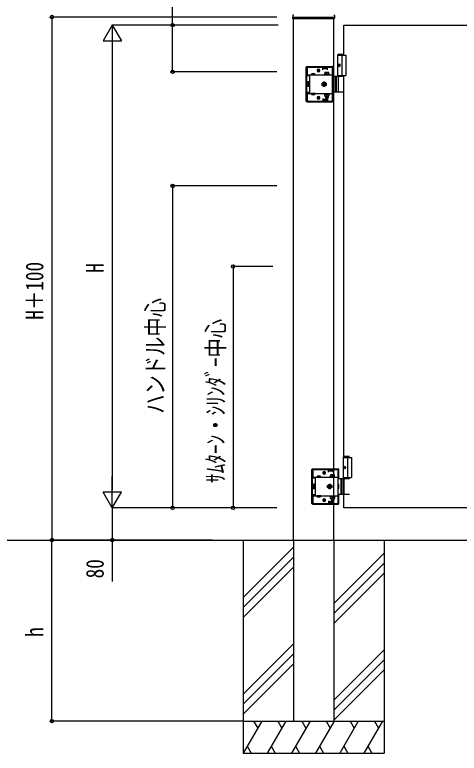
# Model space of a CAD drawing. Units: millimetres, scale not verified. Extents: x -4205 to 4205, y -2970 to 2970.
# Drawn here: x 160 to 1264, y -198 to 1637 of the extents above; entities that cross this region are included whole.
import ezdxf
from ezdxf.enums import TextEntityAlignment as Align

# ---------------------------------------------------------------- set-up
doc = ezdxf.new("R2010")
doc.units = ezdxf.units.MM
doc.header["$LTSCALE"] = 12
doc.layers.add('0-4_YKK_A1', color=4, linetype='Continuous')
doc.layers.add('0-5_YKK_D', color=6, linetype='Continuous')
doc.styles.add('ＭＳ ゴシック', font='')
doc.styles.get('ＭＳ ゴシック').set_extended_font_data('MS Gothic')

msp = doc.modelspace()

# ---------------------------------------------------------------- linework, layer by layer
at = {"layer": '0-4_YKK_A1'}
for p, q in [((850.27, 1635.42), (849.92, 1628.76)), ((953.77, 1635.42), (954.12, 1628.76)), ((850.42, 1628.23), (953.62, 1628.23)), ((852.02, 1631.73), (852.02, 1628.23)), ((852.02, 331.73), (852.02, 1628.23)), ((952.02, 331.73), (952.02, 1628.23)), ((977.02, 1536.73), (977.02, 1611.73)), ((964.52, 1539.73), (962.52, 1537.73)), ((962.52, 1483.73), (962.52, 1537.73)), ((962.52, 1537.73), (977.02, 1537.73)), ((964.52, 1539.73), (977.02, 1539.73)), ((972.02, 1536.73), (972.02, 1486.73)), ((884.02, 1422.73), (884.02, 1506.73)), ((885.52, 1422.73), (885.52, 1506.73)), ((886.02, 1508.73), (949.02, 1508.73)), ((886.02, 1507.23), (949.02, 1507.23)), ((925.02, 1506.73), (889.02, 1506.73)), ((925.02, 1500.23), (925.02, 1506.73)), ((937.02, 1505.73), (925.02, 1505.73)), ((926.02, 1504.23), (926.02, 1507.23)), ((936.02, 1504.23), (936.02, 1507.23)), ((937.02, 1500.23), (937.02, 1506.73)), ((946.02, 1506.73), (937.02, 1506.73)), ((940.52, 1507.23), (940.52, 1508.73)), ((948.52, 1507.23), (948.52, 1508.73)), ((949.52, 1483.73), (949.52, 1506.73)), ((951.02, 1483.73), (951.02, 1506.73)), ((963.81, 1513.83), (963.22, 1513.83)), ((963.81, 1509.63), (963.22, 1509.63)), ((964.83, 1512.15), (964.24, 1512.15)), ((964.83, 1511.31), (964.24, 1511.31)), ((886.02, 1503.73), (886.02, 1485.43)), ((886.02, 1487.93), (949.02, 1487.93)), ((892.02, 1485.43), (892.02, 1487.93)), ((896.27, 1488.44), (896.27, 1487.93)), ((905.77, 1488.44), (896.27, 1488.44)), ((905.77, 1487.93), (896.27, 1487.93)), ((898.67, 1490.43), (899.87, 1487.96)), ((899.87, 1487.96), (901.02, 1487.35)), ((902.16, 1487.96), (901.02, 1487.35)), ((903.37, 1490.43), (902.16, 1487.96)), ((905.77, 1488.44), (905.77, 1487.93)), ((910.52, 1498.73), (918.52, 1498.73)), ((911.27, 1498.48), (911.27, 1498.98)), ((914.52, 1494.73), (914.52, 1502.73)), ((917.77, 1498.48), (917.77, 1498.98)), ((937.02, 1502.73), (925.02, 1502.73)), ((926.02, 1504.23), (936.02, 1504.23)), ((928.77, 1489.53), (928.77, 1487.93)), ((941.27, 1489.53), (928.77, 1489.53)), ((928.77, 1487.93), (941.27, 1487.93)), ((930.02, 1493.53), (930.02, 1489.53)), ((940.02, 1493.53), (930.02, 1493.53)), ((930.02, 1489.53), (940.02, 1489.53)), ((935.02, 1489.53), (935.02, 1493.1)), ((940.02, 1489.53), (940.02, 1493.53)), ((941.27, 1487.93), (941.27, 1489.53)), ((949.02, 1425.73), (949.02, 1503.73)), ((892.02, 1485.43), (886.02, 1485.43)), ((887.72, 1469.73), (888.17, 1470.5)), ((887.72, 1469.73), (887.72, 1459.73)), ((891.72, 1470.5), (888.17, 1470.5)), ((891.72, 1458.96), (891.72, 1470.5)), ((891.72, 1468.63), (892.02, 1468.63)), ((891.72, 1460.83), (891.72, 1468.63)), ((892.02, 1485.43), (892.02, 1444.03)), ((923.02, 1467.62), (928.02, 1470.5)), ((928.02, 1470.5), (933.02, 1467.62)), ((952.02, 1483.73), (949.02, 1483.73)), ((949.52, 1485.43), (951.02, 1485.43)), ((977.02, 1483.73), (952.02, 1483.73)), ((956.02, 1483.73), (956.02, 1445.73)), ((958.52, 1483.73), (958.52, 1445.73)), ((962.52, 1486.73), (982.02, 1486.73)), ((964.21, 1447.23), (964.21, 1482.23)), ((977.02, 536.73), (977.02, 1486.73)), ((887.72, 1459.73), (888.17, 1458.96)), ((891.72, 1467.62), (888.17, 1467.62)), ((891.72, 1461.84), (888.17, 1461.84)), ((891.72, 1458.96), (888.17, 1458.96)), ((891.72, 1460.83), (892.02, 1460.83)), ((923.02, 1461.84), (923.02, 1467.62)), ((928.02, 1458.96), (923.02, 1461.84)), ((924.87, 1465.33), (926.11, 1465.33)), ((924.87, 1464.13), (924.87, 1465.33)), ((926.11, 1464.13), (924.87, 1464.13)), ((927.42, 1466.64), (927.42, 1467.88)), ((927.42, 1467.88), (928.62, 1467.88)), ((933.02, 1461.84), (928.02, 1458.96)), ((928.62, 1467.88), (928.62, 1466.64)), ((928.62, 1462.82), (928.62, 1461.58)), ((931.17, 1464.13), (929.93, 1464.13)), ((933.02, 1467.62), (933.02, 1461.84)), ((892.02, 1444.03), (886.02, 1444.03)), ((886.02, 1444.03), (886.02, 1425.73)), ((886.02, 1441.53), (949.02, 1441.53)), ((892.02, 1444.03), (892.02, 1441.53)), ((905.77, 1441.53), (896.27, 1441.53)), ((896.27, 1441.02), (896.27, 1441.53)), ((905.77, 1441.02), (896.27, 1441.02)), ((898.67, 1439.03), (899.87, 1441.5)), ((899.87, 1441.5), (901.02, 1442.11)), ((902.16, 1441.5), (901.02, 1442.11)), ((903.37, 1439.03), (902.16, 1441.5)), ((905.77, 1441.02), (905.77, 1441.53)), ((914.52, 1434.73), (914.52, 1426.73)), ((928.77, 1441.53), (941.27, 1441.53)), ((928.77, 1439.93), (928.77, 1441.53)), ((941.27, 1439.93), (928.77, 1439.93)), ((930.02, 1434.93), (930.02, 1439.93)), ((930.02, 1439.93), (940.02, 1439.93)), ((940.02, 1434.93), (930.02, 1434.93)), ((931.82, 1441.53), (931.82, 1439.93)), ((932.02, 1434.93), (932.02, 1430.53)), ((932.56, 1434.93), (932.56, 1429.99)), ((935.02, 1439.93), (935.02, 1435.36)), ((937.48, 1434.93), (937.48, 1429.99)), ((938.02, 1434.93), (938.02, 1430.53)), ((938.22, 1441.53), (938.22, 1439.93)), ((940.02, 1439.93), (940.02, 1434.93)), ((941.27, 1441.53), (941.27, 1439.93)), ((949.02, 1445.73), (952.02, 1445.73)), ((949.52, 1422.73), (949.52, 1445.73)), ((949.52, 1444.03), (951.02, 1444.03)), ((951.02, 1422.73), (951.02, 1445.73)), ((952.02, 1445.73), (977.02, 1445.73)), ((886.02, 1422.23), (949.02, 1422.23)), ((886.02, 1420.73), (949.02, 1420.73)), ((889.02, 1422.73), (925.02, 1422.73)), ((910.52, 1430.73), (918.52, 1430.73)), ((911.27, 1430.98), (911.27, 1430.48)), ((917.77, 1430.98), (917.77, 1430.48)), ((925.02, 1429.23), (925.02, 1422.73)), ((937.02, 1426.73), (925.02, 1426.73)), ((937.02, 1423.73), (925.02, 1423.73)), ((926.02, 1425.23), (926.02, 1422.23)), ((926.02, 1425.23), (936.02, 1425.23)), ((932.02, 1430.53), (933.02, 1429.53)), ((938.02, 1430.53), (932.02, 1430.53)), ((937.02, 1429.53), (933.02, 1429.53)), ((936.02, 1425.23), (936.02, 1422.23)), ((938.02, 1430.53), (937.02, 1429.53)), ((937.02, 1429.23), (937.02, 1422.73)), ((937.02, 1422.73), (946.02, 1422.73)), ((940.52, 1420.73), (940.52, 1422.23)), ((948.52, 1420.73), (948.52, 1422.23)), ((978.52, 539.73), (976.52, 537.73)), ((976.52, 483.73), (976.52, 537.73)), ((976.52, 537.73), (991.02, 537.73)), ((978.52, 539.73), (991.02, 539.73)), ((986.02, 536.73), (986.02, 486.73)), ((898.02, 422.73), (898.02, 506.73)), ((899.52, 422.73), (899.52, 506.73)), ((900.02, 508.73), (963.02, 508.73)), ((900.02, 507.23), (963.02, 507.23)), ((900.02, 503.73), (900.02, 485.43)), ((939.02, 506.73), (903.02, 506.73)), ((924.52, 498.73), (932.52, 498.73)), ((925.27, 498.48), (925.27, 498.98)), ((928.52, 494.73), (928.52, 502.73)), ((931.77, 498.48), (931.77, 498.98)), ((939.02, 500.23), (939.02, 506.73)), ((951.02, 505.73), (939.02, 505.73)), ((951.02, 502.73), (939.02, 502.73)), ((940.02, 504.23), (940.02, 507.23)), ((940.02, 504.23), (950.02, 504.23)), ((950.02, 504.23), (950.02, 507.23)), ((951.02, 500.23), (951.02, 506.73)), ((960.02, 506.73), (951.02, 506.73)), ((954.52, 507.23), (954.52, 508.73)), ((962.52, 507.23), (962.52, 508.73)), ((963.02, 425.73), (963.02, 503.73)), ((963.52, 483.73), (963.52, 506.73)), ((965.02, 483.73), (965.02, 506.73)), ((977.81, 513.83), (977.22, 513.83)), ((977.81, 509.63), (977.22, 509.63)), ((978.83, 512.15), (978.24, 512.15)), ((978.83, 511.31), (978.24, 511.31)), ((900.02, 487.93), (963.02, 487.93)), ((906.02, 485.43), (900.02, 485.43)), ((906.02, 485.43), (906.02, 487.93)), ((906.02, 485.43), (906.02, 444.03)), ((910.27, 488.44), (910.27, 487.93)), ((919.77, 488.44), (910.27, 488.44)), ((919.77, 487.93), (910.27, 487.93)), ((912.67, 490.43), (913.87, 487.96)), ((913.87, 487.96), (915.02, 487.35)), ((916.16, 487.96), (915.02, 487.35)), ((917.37, 490.43), (916.16, 487.96)), ((919.77, 488.44), (919.77, 487.93)), ((942.77, 489.53), (942.77, 487.93)), ((955.27, 489.53), (942.77, 489.53)), ((942.77, 487.93), (955.27, 487.93)), ((944.02, 493.53), (944.02, 489.53)), ((954.02, 493.53), (944.02, 493.53)), ((944.02, 489.53), (954.02, 489.53)), ((949.02, 489.53), (949.02, 493.1)), ((954.02, 489.53), (954.02, 493.53)), ((955.27, 487.93), (955.27, 489.53)), ((966.02, 483.73), (963.02, 483.73)), ((963.52, 485.43), (965.02, 485.43)), ((991.02, 483.73), (966.02, 483.73)), ((970.02, 483.73), (970.02, 445.73)), ((972.52, 483.73), (972.52, 445.73)), ((976.52, 486.73), (996.02, 486.73)), ((978.21, 447.23), (978.21, 482.23)), ((901.72, 469.73), (902.17, 470.5)), ((901.72, 469.73), (901.72, 459.73)), ((901.72, 459.73), (902.17, 458.96)), ((905.72, 470.5), (902.17, 470.5)), ((905.72, 467.62), (902.17, 467.62)), ((905.72, 461.84), (902.17, 461.84)), ((905.72, 458.96), (902.17, 458.96)), ((905.72, 458.96), (905.72, 470.5)), ((905.72, 468.63), (906.02, 468.63)), ((905.72, 460.83), (905.72, 468.63)), ((905.72, 460.83), (906.02, 460.83)), ((937.02, 467.62), (942.02, 470.5)), ((937.02, 461.84), (937.02, 467.62)), ((942.02, 458.96), (937.02, 461.84)), ((938.87, 465.33), (940.11, 465.33)), ((938.87, 464.13), (938.87, 465.33)), ((940.11, 464.13), (938.87, 464.13)), ((941.42, 466.64), (941.42, 467.88)), ((941.42, 467.88), (942.62, 467.88)), ((942.02, 470.5), (947.02, 467.62)), ((947.02, 461.84), (942.02, 458.96)), ((942.62, 467.88), (942.62, 466.64)), ((942.62, 462.82), (942.62, 461.58)), ((945.17, 464.13), (943.93, 464.13)), ((947.02, 467.62), (947.02, 461.84)), ((906.02, 444.03), (900.02, 444.03)), ((900.02, 444.03), (900.02, 425.73)), ((900.02, 441.53), (963.02, 441.53)), ((906.02, 444.03), (906.02, 441.53)), ((919.77, 441.53), (910.27, 441.53)), ((910.27, 441.02), (910.27, 441.53)), ((919.77, 441.02), (910.27, 441.02)), ((912.67, 439.03), (913.87, 441.5)), ((913.87, 441.5), (915.02, 442.11)), ((916.16, 441.5), (915.02, 442.11)), ((917.37, 439.03), (916.16, 441.5)), ((919.77, 441.02), (919.77, 441.53)), ((942.77, 441.53), (955.27, 441.53)), ((942.77, 439.93), (942.77, 441.53)), ((945.82, 441.53), (945.82, 439.93)), ((952.22, 441.53), (952.22, 439.93)), ((955.27, 441.53), (955.27, 439.93)), ((963.02, 445.73), (966.02, 445.73)), ((963.52, 422.73), (963.52, 445.73)), ((963.52, 444.03), (965.02, 444.03)), ((965.02, 422.73), (965.02, 445.73)), ((966.02, 445.73), (991.02, 445.73)), ((900.02, 422.23), (963.02, 422.23)), ((903.02, 422.73), (939.02, 422.73)), ((924.52, 430.73), (932.52, 430.73)), ((925.27, 430.98), (925.27, 430.48)), ((928.52, 434.73), (928.52, 426.73)), ((931.77, 430.98), (931.77, 430.48)), ((939.02, 429.23), (939.02, 422.73)), ((951.02, 426.73), (939.02, 426.73)), ((951.02, 423.73), (939.02, 423.73)), ((940.02, 425.23), (940.02, 422.23)), ((940.02, 425.23), (950.02, 425.23)), ((955.27, 439.93), (942.77, 439.93)), ((944.02, 434.93), (944.02, 439.93)), ((944.02, 439.93), (954.02, 439.93)), ((954.02, 434.93), (944.02, 434.93)), ((946.02, 434.93), (946.02, 430.53)), ((946.02, 430.53), (947.02, 429.53)), ((952.02, 430.53), (946.02, 430.53)), ((946.56, 434.93), (946.56, 429.99)), ((951.02, 429.53), (947.02, 429.53)), ((949.02, 439.93), (949.02, 435.36)), ((950.02, 425.23), (950.02, 422.23)), ((952.02, 430.53), (951.02, 429.53)), ((951.02, 429.23), (951.02, 422.73)), ((951.02, 422.73), (960.02, 422.73)), ((951.48, 434.93), (951.48, 429.99)), ((952.02, 434.93), (952.02, 430.53)), ((954.02, 439.93), (954.02, 434.93)), ((954.52, 420.73), (954.52, 422.23)), ((962.52, 420.73), (962.52, 422.23)), ((900.02, 420.73), (963.02, 420.73)), ((94.85, 331.73), (3721.73, 331.73)), ((727.02, 331.73), (727.02, -198.27)), ((852.02, 331.73), (852.02, -118.27)), ((952.02, 331.73), (952.02, -118.27)), ((1077.02, 331.73), (1077.02, -198.27)), ((852.02, 313.94), (727.02, 188.94)), ((1077.02, 298.94), (952.02, 173.94)), ((852.02, 288.94), (727.02, 163.94)), ((852.02, 263.94), (727.02, 138.94)), ((1077.02, 273.94), (952.02, 148.94)), ((1077.02, 248.94), (952.02, 123.94)), ((852.02, 73.94), (727.02, -51.06)), ((1077.02, 58.94), (952.02, -66.06)), ((852.02, 48.94), (727.02, -76.06)), ((852.02, 23.94), (727.02, -101.06)), ((1077.02, 33.94), (952.02, -91.06)), ((1077.02, 8.94), (952.02, -116.06)), ((727.02, -118.27), (1077.02, -118.27)), ((773.21, -118.27), (727.02, -198.27)), ((753.21, -118.27), (763.21, -135.59)), ((833.21, -118.27), (787.02, -198.27)), ((813.21, -118.27), (823.21, -135.59)), ((893.21, -118.27), (847.02, -198.27)), ((852.02, -118.27), (952.02, -118.27)), ((873.21, -118.27), (883.21, -135.59)), ((953.21, -118.27), (907.02, -198.27)), ((933.21, -118.27), (943.21, -135.59)), ((1013.21, -118.27), (967.02, -198.27)), ((993.21, -118.27), (1003.21, -135.59)), ((1073.21, -118.27), (1027.02, -198.27)), ((1053.21, -118.27), (1063.21, -135.59)), ((737.02, -180.95), (747.02, -198.27)), ((797.02, -180.95), (807.02, -198.27)), ((857.02, -180.95), (867.02, -198.27)), ((917.02, -180.95), (927.02, -198.27)), ((977.02, -180.95), (987.02, -198.27)), ((1037.02, -180.95), (1047.02, -198.27)), ((727.02, -198.27), (1077.02, -198.27))]:
    msp.add_line(p, q, dxfattribs=at)
for points in [[(852.02, 1631.73), (952.02, 1631.73), (952.02, 1628.23)], [(977.02, 1611.73), (1777.02, 1611.73), (1777.02, 411.73), (977.02, 411.73), (977.02, 486.73)], [(962.52, 1536.73), (982.02, 1536.73), (982.02, 1486.73)], [(963.11, 1512.99), (963.08, 1512.83), (963.03, 1512.67), (962.97, 1512.52), (962.89, 1512.4), (962.79, 1512.29), (962.73, 1512.24)], [(962.73, 1511.22), (962.79, 1511.17), (962.89, 1511.06), (962.97, 1510.94), (963.03, 1510.79), (963.08, 1510.63), (963.11, 1510.47)], [(964.24, 1512.15), (964.12, 1512.17), (964.01, 1512.21), (963.92, 1512.29), (963.83, 1512.4), (963.76, 1512.52), (963.72, 1512.67), (963.7, 1512.83), (963.7, 1512.99)], [(963.7, 1510.47), (963.7, 1510.63), (963.72, 1510.79), (963.76, 1510.94), (963.83, 1511.06), (963.92, 1511.17), (964.01, 1511.25), (964.12, 1511.29), (964.24, 1511.31)], [(949.02, 1459.63), (951.02, 1459.63), (951.02, 1469.83), (949.02, 1469.83)], [(928.62, 1461.58), (927.42, 1461.58), (927.42, 1462.82)], [(929.93, 1465.33), (931.17, 1465.33), (931.17, 1464.13)], [(976.52, 536.73), (996.02, 536.73), (996.02, 486.73)], [(977.11, 512.99), (977.08, 512.83), (977.03, 512.67), (976.97, 512.52), (976.89, 512.4), (976.79, 512.29), (976.73, 512.24)], [(976.73, 511.22), (976.79, 511.17), (976.89, 511.06), (976.97, 510.94), (977.03, 510.79), (977.08, 510.63), (977.11, 510.47)], [(978.24, 512.15), (978.12, 512.17), (978.01, 512.21), (977.92, 512.29), (977.83, 512.4), (977.76, 512.52), (977.72, 512.67), (977.7, 512.83), (977.7, 512.99)], [(977.7, 510.47), (977.7, 510.63), (977.72, 510.79), (977.76, 510.94), (977.83, 511.06), (977.92, 511.17), (978.01, 511.25), (978.12, 511.29), (978.24, 511.31)], [(942.62, 461.58), (941.42, 461.58), (941.42, 462.82)], [(943.93, 465.33), (945.17, 465.33), (945.17, 464.13)], [(963.02, 459.63), (965.02, 459.63), (965.02, 469.83), (963.02, 469.83)]]:
    msp.add_lwpolyline(points, dxfattribs=at)
for centre, radius, start, end in [((852.27, 1635.31), 2, 99.0011, 177), ((951.77, 1635.31), 2, 3, 80.9989), ((850.42, 1628.73), 0.5, 177, 270), ((953.62, 1628.73), 0.5, 270, 3), ((886.02, 1506.73), 2, 90, 180), ((886.02, 1506.73), 0.5, 90, 180), ((889.02, 1503.73), 3, 90, 180), ((946.02, 1503.73), 3, 0, 90), ((949.02, 1506.73), 2, 0, 90), ((949.02, 1506.73), 0.5, 0, 90), ((901.02, 1485.16), 5.77, 34.65097, 145.34903), ((914.52, 1498.98), 3.25, 0, 180), ((914.52, 1498.48), 3.25, 180, 0), ((932.52, 1486.1), 7.43, 70.34714, 109.65286), ((937.52, 1486.1), 7.43, 70.34714, 109.65286), ((890.28, 1469.06), 2.56, 145.61575, 214.38425), ((928.02, 1464.73), 5, 103.11701, 349.84078), ((928.02, 1464.73), 4.3, 96.72822, 356.22957), ((928.02, 1464.73), 5, 349.84078, 103.11701), ((928.02, 1464.73), 4.3, 356.22957, 96.72822), ((965.71, 1482.23), 1.5, 90, 180), ((897.27, 1464.73), 9.55, 162.41205, 197.58795), ((890.28, 1460.4), 2.56, 145.61575, 214.38425), ((926.11, 1466.64), 1.31, 270, 0), ((926.11, 1462.82), 1.31, 0, 90), ((929.93, 1466.64), 1.31, 180, 270), ((929.93, 1462.82), 1.31, 90, 180), ((901.02, 1444.3), 5.77, 214.65097, 325.34903), ((914.52, 1430.98), 3.25, 0, 180), ((932.52, 1442.36), 7.43, 250.34714, 289.65286), ((937.52, 1442.36), 7.43, 250.34714, 289.65286), ((965.71, 1447.23), 1.5, 180, 270), ((886.02, 1422.73), 2, 180, 270), ((886.02, 1422.73), 0.5, 180, 270), ((889.02, 1425.73), 3, 180, 270), ((914.52, 1430.48), 3.25, 180, 0), ((946.02, 1425.73), 3, 270, 0), ((949.02, 1422.73), 0.5, 270, 0), ((949.02, 1422.73), 2, 270, 0), ((900.02, 506.73), 2, 90, 180), ((900.02, 506.73), 0.5, 90, 180), ((903.02, 503.73), 3, 90, 180), ((928.52, 498.98), 3.25, 0, 180), ((928.52, 498.48), 3.25, 180, 0), ((960.02, 503.73), 3, 0, 90), ((963.02, 506.73), 2, 0, 90), ((963.02, 506.73), 0.5, 0, 90), ((915.02, 485.16), 5.77, 34.65097, 145.34903), ((946.52, 486.1), 7.43, 70.34714, 109.65286), ((951.52, 486.1), 7.43, 70.34714, 109.65286), ((979.71, 482.23), 1.5, 90, 180), ((904.28, 469.06), 2.56, 145.61575, 214.38425), ((911.27, 464.73), 9.55, 162.41205, 197.58795), ((904.28, 460.4), 2.56, 145.61575, 214.38425), ((942.02, 464.73), 5, 103.11701, 349.84078), ((942.02, 464.73), 4.3, 96.72822, 356.22957), ((940.11, 466.64), 1.31, 270, 0), ((940.11, 462.82), 1.31, 0, 90), ((942.02, 464.73), 5, 349.84078, 103.11701), ((942.02, 464.73), 4.3, 356.22957, 96.72822), ((943.93, 466.64), 1.31, 180, 270), ((943.93, 462.82), 1.31, 90, 180), ((915.02, 444.3), 5.77, 214.65097, 325.34903), ((979.71, 447.23), 1.5, 180, 270), ((900.02, 422.73), 2, 180, 270), ((900.02, 422.73), 0.5, 180, 270), ((903.02, 425.73), 3, 180, 270), ((928.52, 430.98), 3.25, 0, 180), ((928.52, 430.48), 3.25, 180, 0), ((946.52, 442.36), 7.43, 250.34714, 289.65286), ((951.52, 442.36), 7.43, 250.34714, 289.65286), ((960.02, 425.73), 3, 270, 0), ((963.02, 422.73), 0.5, 270, 0), ((963.02, 422.73), 2, 270, 0)]:
    msp.add_arc(centre, radius, start, end, dxfattribs=at)
for centre in [(965.18, 1511.73), (979.18, 511.73)]:
    msp.add_ellipse(centre, major_axis=(0, -3.5), ratio=0.707107, dxfattribs=at)
for centre, start_param, end_param in [((969.41, 1511.73), 1.3352921, 1.4303349), ((969.41, 1511.73), 1.7112577, 1.8063006), ((970, 1511.73), 1.3352921, 1.4303349), ((970, 1511.73), 1.7112577, 1.8063006), ((971.19, 1511.73), 1.5241127, 1.6174799), ((983.41, 511.73), 1.3352921, 1.4303349), ((983.41, 511.73), 1.7112577, 1.8063006), ((984, 511.73), 1.3352921, 1.4303349), ((984, 511.73), 1.7112577, 1.8063006), ((985.19, 511.73), 1.5241127, 1.6174799)]:
    msp.add_ellipse(centre, major_axis=(0, 9), ratio=0.707107, start_param=start_param, end_param=end_param, dxfattribs=at)
at = {"layer": '0-5_YKK_D'}
for p, q in [((810.64, 1631.73), (251.02, 1631.73)), ((252.02, 1631.73), (252.02, 331.73)), ((402.02, 1611.73), (379.52, 1572.76)), ((810.64, 1611.73), (401.02, 1611.73)), ((402.02, 1611.73), (424.52, 1572.76)), ((402.02, 1611.73), (402.02, 1533.79)), ((814.12, 1611.73), (551.02, 1611.73)), ((379.52, 1572.76), (424.52, 1572.76)), ((402.02, 1566.73), (402.02, 456.73)), ((810.64, 1495.6), (551.02, 1495.6)), ((810.64, 1211.73), (551.02, 1211.73)), ((552.02, 1211.73), (552.02, 411.73)), ((800.64, 1011.67), (701.02, 1011.67)), ((702.02, 1011.67), (702.02, 411.73)), ((402.02, 411.73), (402.02, 489.67)), ((402.02, 411.73), (379.52, 450.7)), ((424.52, 450.7), (379.52, 450.7)), ((402.02, 411.73), (424.52, 450.7)), ((810.64, 411.73), (401.02, 411.73)), ((810.64, 411.73), (401.02, 411.73)), ((810.64, 411.73), (551.02, 411.73)), ((794.34, 411.73), (701.02, 411.73)), ((651.3, 331.73), (251.02, 331.73)), ((651.3, 331.73), (251.02, 331.73)), ((252.02, -118.27), (252.02, 331.73)), ((651.3, 331.73), (401.02, 331.73)), ((726.02, -118.27), (251.02, -118.27))]:
    msp.add_line(p, q, dxfattribs=at)
for points in [[(552.02, 1495.6), (552.02, 1611.73), (552.02, 2086.36)], [(402.02, 411.73), (402.02, 331.73), (402.02, 228.33)]]:
    msp.add_lwpolyline(points, dxfattribs=at)
for centre in [(252.02, 1631.73), (552.02, 1611.73), (552.02, 1495.6), (552.02, 1211.73), (702.02, 1011.67), (552.02, 411.73), (702.02, 411.73), (252.02, 331.73), (252.02, 331.73), (402.02, 331.73), (252.02, -118.27)]:
    msp.add_circle(centre, 4.25, dxfattribs=at)

# ---------------------------------------------------------------- texts
at = {"layer": '0-5_YKK_D', "style": 'ＭＳ ゴシック', "width": 0.8}
for s, p in [('H＋100', (244.02, 879.33)), ('H', (394.02, 995.73)), ('ハンドル中心', (544.02, 645.33)), ('ｻﾑﾀｰﾝ・ｼﾘﾝﾀﾞｰ中心', (694.02, 473.3)), ('80', (394.02, 236.33)), ('h', (244.02, 90.73))]:
    msp.add_text(s, height=43.99, rotation=90, dxfattribs=at).set_placement(p, align=Align.BOTTOM_LEFT)

doc.saveas('drawing.dxf')
